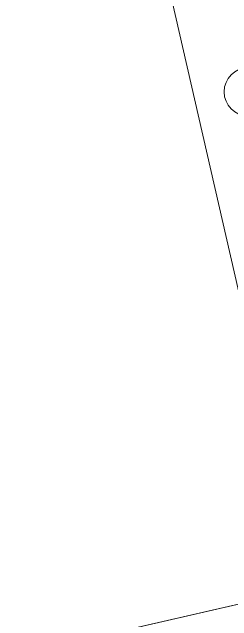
# Model space of a CAD drawing. Header units: millimetres. Extents: x 1667 to 847943, y 724 to 1832625.
# Drawn here: x 642053 to 642981, y 721927 to 724492 of the extents above; entities that cross this region are included whole.
import ezdxf

# ---------------------------------------------------------------- set-up
doc = ezdxf.new("R2010")
doc.units = ezdxf.units.MM
doc.linetypes.add('CENTER', pattern=[2, 1.25, -0.25, 0.25, -0.25])
doc.layers.add('DIMENSION_MOFA', color=66, linetype='CENTER', lineweight=15)
doc.layers.add('GH - KIT EQUIP.', color=2, linetype='Continuous', lineweight=9)

# ---------------------------------------------------------------- blocks, each defined once
blk = doc.blocks.new('FURNITURE BOH')
at = {"layer": 'GH - KIT EQUIP.', "ltscale": 0.5}
blk.add_line((-23380, 17100, 0), (-23380, 11740, 0), dxfattribs=at)
at = {"layer": 'GH - KIT EQUIP.', "elevation": 0}
blk.add_lwpolyline([(-27969.4, 17100.1), (-22580, 17100.1), (-22580, 11740), (-27089.4, 11740)], dxfattribs=at)
at = {"layer": 'GH - KIT EQUIP.', "ltscale": 0.5, "elevation": 0}
blk.add_lwpolyline([(-22580, 10940), (-22580, 11740), (-27969.4, 11740), (-27969.4, 10940)], close=True, dxfattribs=at)
at = {"layer": 'GH - KIT EQUIP.', "lineweight": 0, "ltscale": 10}
blk.add_circle((-23152.5, 13835.5), 101.6, dxfattribs=at)
blk = doc.blocks.new('ff')
at = {"color": 1, "rotation": 360}
blk.add_blockref('FURNITURE BOH', (69580.092, -18129.993), dxfattribs=at)

msp = doc.modelspace()

# ---------------------------------------------------------------- block references
at = {"layer": 'DIMENSION_MOFA', "rotation": 12.89632932256583}
msp.add_blockref('ff', (596835.137, 717980.215), dxfattribs=at)

doc.saveas('drawing.dxf')
